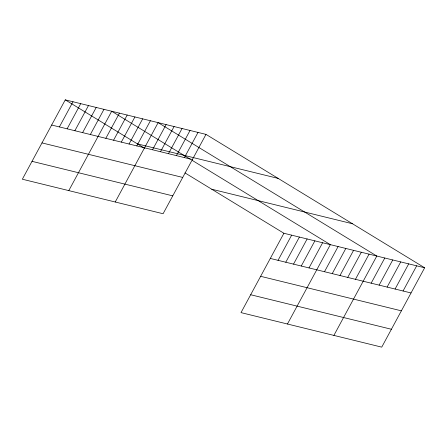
<?xml version="1.0" encoding="UTF-8"?>
<svg xmlns="http://www.w3.org/2000/svg" width="447" height="447" viewBox="0 0 447 447"><rect width="100%" height="100%" fill="white"/><g stroke="black" fill="none" stroke-linecap="round" stroke-linejoin="round"><path stroke-width="0.67" d="M205.994 134.379L65.262 99.86L22.35 179.219L163.088 213.739L205.994 134.379L424.65 267.781L381.738 347.14L241.006 312.621L283.912 233.261L424.65 267.781M59.39 126.926L73.001 101.76M67.128 128.825L80.739 103.654M74.873 130.725L88.484 105.553M82.611 132.625L96.222 107.453M90.35 134.525L103.961 109.353M68.793 190.612L111.7 111.253L190.4 159.266M105.833 138.319L119.444 113.147M113.572 140.218L127.183 115.047M121.316 142.118L134.921 116.946M129.054 144.018L142.666 118.846M136.793 145.912L150.404 120.746M115.237 201.999L158.143 122.64L376.799 256.047L333.892 335.406M152.511 149.767L166.122 124.601M160.484 151.723L174.095 126.557M168.458 153.684L182.069 128.512M176.436 155.64L190.048 130.468M184.41 157.595L198.021 132.424M278.045 260.333L291.656 235.161M285.784 262.227L299.395 237.061M293.528 264.127L307.134 238.955M301.267 266.026L314.878 240.855M309.006 267.926L322.617 242.755M287.449 324.014L330.355 244.654L192.182 160.356M324.488 271.72L338.1 246.554M332.227 273.62L345.838 248.448M339.971 275.52L353.577 250.348M347.71 277.419L361.321 252.248M355.449 279.319L369.06 254.147M371.166 283.169L384.778 258.003M379.14 285.13L392.751 259.958M387.113 287.086L400.724 261.914M395.092 289.041L408.698 263.87M403.065 290.997L416.677 265.825M137.413 143.884L278.151 178.403M51.651 125.031L192.383 159.551M41.979 142.911L182.717 177.431M211.761 189.237L352.493 223.757M32.016 161.333L172.754 195.859M270.306 258.433L411.039 292.953M260.635 276.313L401.372 310.833M250.672 294.741L391.41 329.26M65.262 99.86L144.554 148.236M184.997 172.911L283.912 233.261"/></g></svg>
